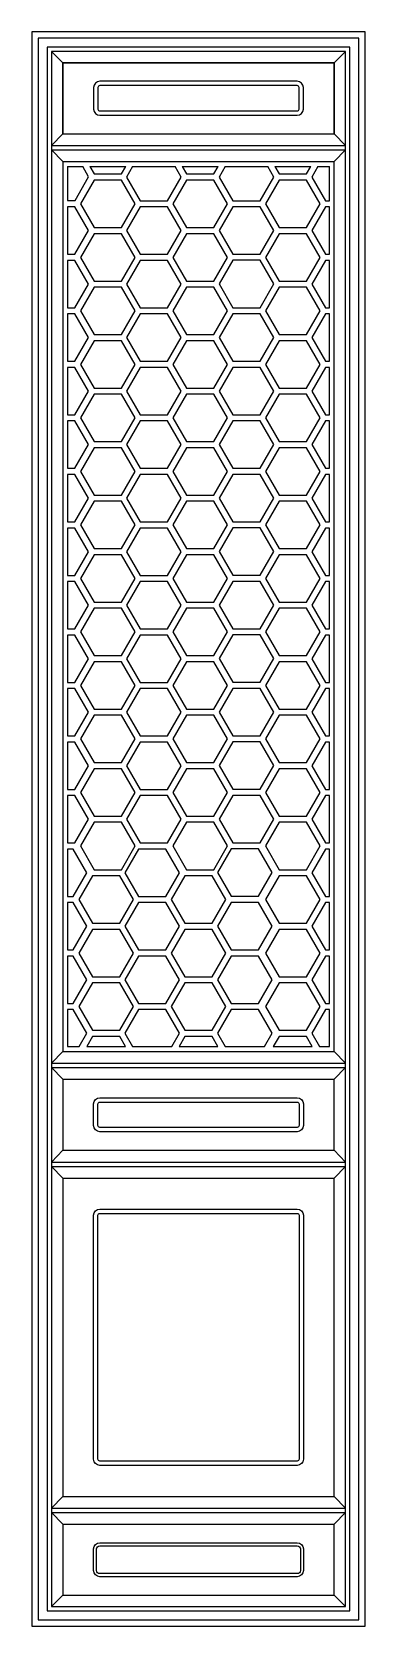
# Model space of a CAD drawing. Header units: metres. Extents: x 0 to 540, y 0 to 2580.
import ezdxf

# ---------------------------------------------------------------- set-up
doc = ezdxf.new("R2010")
doc.units = ezdxf.units.M
for name, color, linetype in [('3', 3, 'Continuous'), ('4', 4, 'Continuous'), ('7', 7, 'Continuous')]:
    doc.layers.add(name, color=color, linetype=linetype)

msp = doc.modelspace()

# ---------------------------------------------------------------- linework, layer by layer
at = {"layer": '3'}
for p, q in [((32, 2548), (50, 2530)), ((490, 2530), (50, 2530)), ((490, 2530), (508, 2548)), ((490, 2530), (490, 2415)), ((50, 2415), (32, 2396)), ((490, 2415), (508, 2396)), ((32, 2396), (508, 2396)), ((32, 2389), (508, 2389)), ((32, 2389), (50, 2370)), ((490, 2370), (508, 2389)), ((32, 911), (50, 930)), ((490, 930), (508, 911)), ((32, 911), (508, 911)), ((32, 904), (508, 904)), ((50, 885), (32, 904)), ((490, 885), (508, 904)), ((32, 751), (50, 770)), ((32, 751), (508, 751)), ((490, 770), (508, 751)), ((32, 744), (508, 744)), ((50, 725), (32, 744)), ((490, 725), (508, 744)), ((32, 191), (50, 210)), ((490, 210), (508, 191)), ((32, 191), (508, 191)), ((32, 184), (508, 184)), ((50, 165), (32, 184)), ((490, 165), (508, 184)), ((32, 32), (50, 50)), ((490, 50), (508, 32))]:
    msp.add_line(p, q, dxfattribs=at)
for points in [[(10, 10), (530, 10), (530, 2570), (10, 2570)], [(32, 32), (508, 32), (508, 2548), (32, 2548)], [(101.03, 2263.42), (145.25, 2263.42), (167.37, 2301.72), (145.25, 2340.02), (101.03, 2340.02), (78.91, 2301.72)], [(250.61, 2263.42), (294.83, 2263.42), (316.95, 2301.72), (294.83, 2340.02), (250.61, 2340.02), (228.49, 2301.72)], [(400.61, 2263.42), (444.83, 2263.42), (466.95, 2301.72), (444.83, 2340.02), (400.61, 2340.02), (378.49, 2301.72)], [(175.71, 2220.3), (219.94, 2220.3), (242.05, 2258.6), (219.94, 2296.9), (175.71, 2296.9), (153.6, 2258.6)], [(325.61, 2220.11), (369.83, 2220.11), (391.95, 2258.42), (369.83, 2296.72), (325.61, 2296.72), (303.49, 2258.42)], [(101.03, 2176.81), (145.25, 2176.81), (167.37, 2215.11), (145.25, 2253.42), (101.03, 2253.42), (78.91, 2215.11)], [(250.61, 2176.81), (294.83, 2176.81), (316.95, 2215.11), (294.83, 2253.42), (250.61, 2253.42), (228.49, 2215.11)], [(400.61, 2176.81), (444.83, 2176.81), (466.95, 2215.11), (444.83, 2253.42), (400.61, 2253.42), (378.49, 2215.11)], [(175.61, 2133.51), (219.83, 2133.51), (241.95, 2171.81), (219.83, 2210.11), (175.61, 2210.11), (153.49, 2171.81)], [(325.71, 2133.69), (369.94, 2133.69), (392.05, 2172), (369.94, 2210.3), (325.71, 2210.3), (303.6, 2172)], [(101.03, 2090.21), (145.25, 2090.21), (167.37, 2128.51), (145.25, 2166.81), (101.03, 2166.81), (78.91, 2128.51)], [(250.61, 2090.21), (294.83, 2090.21), (316.95, 2128.51), (294.83, 2166.81), (250.61, 2166.81), (228.49, 2128.51)], [(400.61, 2090.21), (444.83, 2090.21), (466.95, 2128.51), (444.83, 2166.81), (400.61, 2166.81), (378.49, 2128.51)], [(175.61, 2046.91), (219.83, 2046.91), (241.95, 2085.21), (219.83, 2123.51), (175.61, 2123.51), (153.49, 2085.21)], [(325.71, 2047.09), (369.94, 2047.09), (392.05, 2085.39), (369.94, 2123.69), (325.71, 2123.69), (303.6, 2085.39)], [(101.03, 2003.61), (145.25, 2003.61), (167.37, 2041.91), (145.25, 2080.21), (101.03, 2080.21), (78.91, 2041.91)], [(250.61, 2003.61), (294.83, 2003.61), (316.95, 2041.91), (294.83, 2080.21), (250.61, 2080.21), (228.49, 2041.91)], [(400.61, 2003.61), (444.83, 2003.61), (466.95, 2041.91), (444.83, 2080.21), (400.61, 2080.21), (378.49, 2041.91)], [(175.61, 1960.31), (219.83, 1960.31), (241.95, 1998.61), (219.83, 2036.91), (175.61, 2036.91), (153.49, 1998.61)], [(325.71, 1960.49), (369.94, 1960.49), (392.05, 1998.79), (369.94, 2037.09), (325.71, 2037.09), (303.6, 1998.79)], [(101.03, 1917.01), (145.25, 1917.01), (167.37, 1955.31), (145.25, 1993.61), (101.03, 1993.61), (78.91, 1955.31)], [(250.61, 1917.01), (294.83, 1917.01), (316.95, 1955.31), (294.83, 1993.61), (250.61, 1993.61), (228.49, 1955.31)], [(400.61, 1917.01), (444.83, 1917.01), (466.95, 1955.31), (444.83, 1993.61), (400.61, 1993.61), (378.49, 1955.31)], [(175.61, 1873.7), (219.83, 1873.7), (241.95, 1912.01), (219.83, 1950.31), (175.61, 1950.31), (153.49, 1912.01)], [(325.71, 1873.89), (369.94, 1873.89), (392.05, 1912.19), (369.94, 1950.49), (325.71, 1950.49), (303.6, 1912.19)], [(101.03, 1830.4), (145.25, 1830.4), (167.37, 1868.7), (145.25, 1907.01), (101.03, 1907.01), (78.91, 1868.7)], [(250.61, 1830.4), (294.83, 1830.4), (316.95, 1868.7), (294.83, 1907.01), (250.61, 1907.01), (228.49, 1868.7)], [(400.61, 1830.4), (444.83, 1830.4), (466.95, 1868.7), (444.83, 1907.01), (400.61, 1907.01), (378.49, 1868.7)], [(175.61, 1787.1), (219.83, 1787.1), (241.95, 1825.4), (219.83, 1863.7), (175.61, 1863.7), (153.49, 1825.4)], [(325.71, 1787.28), (369.94, 1787.28), (392.05, 1825.58), (369.94, 1863.89), (325.71, 1863.89), (303.6, 1825.59)], [(101.03, 1743.8), (145.25, 1743.8), (167.37, 1782.1), (145.25, 1820.4), (101.03, 1820.4), (78.91, 1782.1)], [(250.61, 1743.8), (294.83, 1743.8), (316.95, 1782.1), (294.83, 1820.4), (250.61, 1820.4), (228.49, 1782.1)], [(400.61, 1743.8), (444.83, 1743.8), (466.95, 1782.1), (444.83, 1820.4), (400.61, 1820.4), (378.49, 1782.1)], [(175.61, 1700.5), (219.83, 1700.5), (241.95, 1738.8), (219.83, 1777.1), (175.61, 1777.1), (153.49, 1738.8)], [(325.71, 1700.68), (369.94, 1700.68), (392.05, 1738.98), (369.94, 1777.28), (325.71, 1777.28), (303.6, 1738.98)], [(101.03, 1657.2), (145.25, 1657.2), (167.37, 1695.5), (145.25, 1733.8), (101.03, 1733.8), (78.91, 1695.5)], [(250.61, 1657.2), (294.83, 1657.2), (316.95, 1695.5), (294.83, 1733.8), (250.61, 1733.8), (228.49, 1695.5)], [(400.61, 1657.2), (444.83, 1657.2), (466.95, 1695.5), (444.83, 1733.8), (400.61, 1733.8), (378.49, 1695.5)], [(175.61, 1613.9), (219.83, 1613.9), (241.95, 1652.2), (219.83, 1690.5), (175.61, 1690.5), (153.49, 1652.2)], [(325.71, 1614.08), (369.94, 1614.08), (392.05, 1652.38), (369.94, 1690.68), (325.71, 1690.68), (303.6, 1652.38)], [(101.03, 1570.6), (145.25, 1570.6), (167.37, 1608.9), (145.25, 1647.2), (101.03, 1647.2), (78.91, 1608.9)], [(250.61, 1570.6), (294.83, 1570.6), (316.95, 1608.9), (294.83, 1647.2), (250.61, 1647.2), (228.49, 1608.9)], [(400.61, 1570.6), (444.83, 1570.6), (466.95, 1608.9), (444.83, 1647.2), (400.61, 1647.2), (378.49, 1608.9)], [(175.61, 1527.29), (219.83, 1527.29), (241.95, 1565.6), (219.83, 1603.9), (175.61, 1603.9), (153.49, 1565.6)], [(325.71, 1527.48), (369.94, 1527.48), (392.05, 1565.78), (369.94, 1604.08), (325.71, 1604.08), (303.6, 1565.78)], [(101.03, 1483.99), (145.25, 1483.99), (167.37, 1522.29), (145.25, 1560.6), (101.03, 1560.6), (78.91, 1522.29)], [(250.61, 1483.99), (294.83, 1483.99), (316.95, 1522.29), (294.83, 1560.6), (250.61, 1560.6), (228.49, 1522.29)], [(400.61, 1483.99), (444.83, 1483.99), (466.95, 1522.29), (444.83, 1560.6), (400.61, 1560.6), (378.49, 1522.29)], [(175.61, 1440.69), (219.83, 1440.69), (241.95, 1478.99), (219.83, 1517.29), (175.61, 1517.29), (153.49, 1478.99)], [(325.71, 1440.87), (369.94, 1440.87), (392.05, 1479.17), (369.94, 1517.48), (325.71, 1517.48), (303.6, 1479.17)], [(101.03, 1397.39), (145.25, 1397.39), (167.37, 1435.69), (145.25, 1473.99), (101.03, 1473.99), (78.91, 1435.69)], [(250.61, 1397.39), (294.83, 1397.39), (316.95, 1435.69), (294.83, 1473.99), (250.61, 1473.99), (228.49, 1435.69)], [(400.61, 1397.39), (444.83, 1397.39), (466.95, 1435.69), (444.83, 1473.99), (400.61, 1473.99), (378.49, 1435.69)], [(175.61, 1354.09), (219.83, 1354.09), (241.95, 1392.39), (219.83, 1430.69), (175.61, 1430.69), (153.49, 1392.39)], [(325.71, 1354.27), (369.94, 1354.27), (392.05, 1392.57), (369.94, 1430.87), (325.71, 1430.87), (303.6, 1392.57)], [(101.03, 1310.79), (145.25, 1310.79), (167.37, 1349.09), (145.25, 1387.39), (101.03, 1387.39), (78.91, 1349.09)], [(250.61, 1310.79), (294.83, 1310.79), (316.95, 1349.09), (294.83, 1387.39), (250.61, 1387.39), (228.49, 1349.09)], [(400.61, 1310.79), (444.83, 1310.79), (466.95, 1349.09), (444.83, 1387.39), (400.61, 1387.39), (378.49, 1349.09)], [(175.61, 1267.49), (219.83, 1267.49), (241.95, 1305.79), (219.83, 1344.09), (175.61, 1344.09), (153.49, 1305.79)], [(325.71, 1267.67), (369.94, 1267.67), (392.05, 1305.97), (369.94, 1344.27), (325.71, 1344.27), (303.6, 1305.97)], [(101.03, 1224.18), (145.25, 1224.18), (167.37, 1262.49), (145.25, 1300.79), (101.03, 1300.79), (78.91, 1262.49)], [(250.61, 1224.18), (294.83, 1224.18), (316.95, 1262.49), (294.83, 1300.79), (250.61, 1300.79), (228.49, 1262.49)], [(400.61, 1224.18), (444.83, 1224.18), (466.95, 1262.49), (444.83, 1300.79), (400.61, 1300.79), (378.49, 1262.49)], [(172.89, 1180.88), (217.11, 1180.88), (239.23, 1219.18), (217.11, 1257.49), (172.89, 1257.49), (150.77, 1219.18)], [(322.99, 1181.07), (367.22, 1181.07), (389.33, 1219.37), (367.22, 1257.67), (322.99, 1257.67), (300.88, 1219.37)], [(98.31, 1137.58), (142.53, 1137.58), (164.65, 1175.88), (142.53, 1214.18), (98.31, 1214.18), (76.19, 1175.88)], [(247.89, 1137.58), (292.11, 1137.58), (314.23, 1175.88), (292.11, 1214.18), (247.89, 1214.18), (225.77, 1175.88)], [(400.61, 1137.58), (444.83, 1137.58), (466.95, 1175.88), (444.83, 1214.18), (400.61, 1214.18), (378.49, 1175.88)], [(172.89, 1094.28), (217.11, 1094.28), (239.23, 1132.58), (217.11, 1170.88), (172.89, 1170.88), (150.77, 1132.58)], [(322.99, 1094.46), (367.22, 1094.46), (389.33, 1132.76), (367.22, 1171.07), (322.99, 1171.07), (300.88, 1132.76)], [(98.31, 1050.98), (142.53, 1050.98), (164.65, 1089.28), (142.53, 1127.58), (98.31, 1127.58), (76.19, 1089.28)], [(247.89, 1050.98), (292.11, 1050.98), (314.23, 1089.28), (292.11, 1127.58), (247.89, 1127.58), (225.77, 1089.28)], [(400.61, 1050.98), (444.83, 1050.98), (466.95, 1089.28), (444.83, 1127.58), (400.61, 1127.58), (378.49, 1089.28)], [(172.89, 1007.68), (217.11, 1007.68), (239.23, 1045.98), (217.11, 1084.28), (172.89, 1084.28), (150.77, 1045.98)], [(322.99, 1007.86), (367.22, 1007.86), (389.33, 1046.16), (367.22, 1084.46), (322.99, 1084.46), (300.88, 1046.16)], [(98.31, 964.38), (142.53, 964.38), (164.65, 1002.68), (142.53, 1040.98), (98.31, 1040.98), (76.19, 1002.68)], [(247.89, 964.38), (292.11, 964.38), (314.23, 1002.68), (292.11, 1040.98), (247.89, 1040.98), (225.77, 1002.68)], [(400.61, 964.38), (444.83, 964.38), (466.95, 1002.68), (444.83, 1040.98), (400.61, 1040.98), (378.49, 1002.68)]]:
    msp.add_lwpolyline(points, close=True, dxfattribs=at)
for points in [[(110, 2445), (430, 2445, 0.41), (440, 2455), (440, 2490, 0.41), (430, 2500), (110, 2500, 0.41), (100, 2490), (100, 2455, 0.41)], [(110, 2452), (430, 2452, 0.41), (433, 2455), (433, 2490, 0.41), (430, 2493), (110, 2493, 0.41), (107, 2490), (107, 2455, 0.41)], [(110, 855), (430, 855, -0.41), (440, 845), (440, 810, -0.41), (430, 800), (110, 800, -0.41), (100, 810), (100, 845, -0.41)], [(110, 848), (430, 848, -0.41), (433, 845), (433, 810, -0.41), (430, 807), (110, 807, -0.41), (107, 810), (107, 845, -0.41)], [(110, 675), (430, 675, -0.41), (440, 665), (440, 270, -0.41), (430, 260), (110, 260, -0.41), (100, 270), (100, 665, -0.41)], [(110, 668), (430, 668, -0.41), (433, 665), (433, 270, -0.41), (430, 267), (110, 267, -0.41), (107, 270), (107, 665, -0.41)], [(110, 135), (430, 135, -0.41), (440, 125), (440, 90, -0.41), (430, 80), (110, 80, -0.41), (100, 90), (100, 125, -0.41)], [(110, 130), (430, 130, -0.41), (435, 125), (435, 90, -0.41), (430, 85), (110, 85, -0.41), (105, 90), (105, 125, -0.41)]]:
    msp.add_lwpolyline(points, format="xyb", close=True, dxfattribs=at)
for points in [[(58, 2306.9), (69.94, 2306.9), (92.05, 2345.2), (82.35, 2362)], [(94.11, 2362), (101.03, 2350.02), (145.25, 2350.02), (152.17, 2362)], [(163.3, 2362), (153.49, 2345.02), (175.61, 2306.72), (219.83, 2306.72), (241.95, 2345.02), (232.14, 2362)], [(243.69, 2362), (250.61, 2350.02), (294.83, 2350.02), (301.75, 2362)], [(313.3, 2362), (303.49, 2345.02), (325.61, 2306.72), (369.83, 2306.72), (391.95, 2345.02), (382.14, 2362)], [(393.69, 2362), (400.61, 2350.02), (444.83, 2350.02), (451.75, 2362)], [(463.3, 2362), (453.49, 2345.02), (475.61, 2306.72), (482, 2306.72)], [(58, 2220.11), (69.83, 2220.11), (91.95, 2258.42), (69.83, 2296.72), (58, 2296.72)], [(482, 2296.72), (475.61, 2296.72), (453.49, 2258.42), (475.61, 2220.11), (482, 2220.11)], [(58, 2133.51), (69.83, 2133.51), (91.95, 2171.81), (69.83, 2210.11), (58, 2210.11)], [(482, 2210.11), (475.61, 2210.11), (453.49, 2171.81), (475.61, 2133.51), (482, 2133.51)], [(58, 2046.91), (69.83, 2046.91), (91.95, 2085.21), (69.83, 2123.51), (58, 2123.51)], [(482, 2123.51), (475.61, 2123.51), (453.49, 2085.21), (475.61, 2046.91), (482, 2046.91)], [(58, 1960.31), (69.83, 1960.31), (91.95, 1998.61), (69.83, 2036.91), (58, 2036.91)], [(482, 2036.91), (475.61, 2036.91), (453.49, 1998.61), (475.61, 1960.31), (482, 1960.31)], [(58, 1873.7), (69.83, 1873.7), (91.95, 1912.01), (69.83, 1950.31), (58, 1950.31)], [(482, 1950.31), (475.61, 1950.31), (453.49, 1912.01), (475.61, 1873.7), (482, 1873.7)], [(58, 1787.1), (69.83, 1787.1), (91.95, 1825.4), (69.83, 1863.7), (58, 1863.7)], [(482, 1863.7), (475.61, 1863.7), (453.49, 1825.4), (475.61, 1787.1), (482, 1787.1)], [(58, 1700.5), (69.83, 1700.5), (91.95, 1738.8), (69.83, 1777.1), (58, 1777.1)], [(482, 1777.1), (475.61, 1777.1), (453.49, 1738.8), (475.61, 1700.5), (482, 1700.5)], [(58, 1613.9), (69.83, 1613.9), (91.95, 1652.2), (69.83, 1690.5), (58, 1690.5)], [(482, 1690.5), (475.61, 1690.5), (453.49, 1652.2), (475.61, 1613.9), (482, 1613.9)], [(58, 1527.29), (69.83, 1527.29), (91.95, 1565.6), (69.83, 1603.9), (58, 1603.9)], [(482, 1603.9), (475.61, 1603.9), (453.49, 1565.6), (475.61, 1527.29), (482, 1527.29)], [(58, 1440.69), (69.83, 1440.69), (91.95, 1478.99), (69.83, 1517.29), (58, 1517.29)], [(482, 1517.29), (475.61, 1517.29), (453.49, 1478.99), (475.61, 1440.69), (482, 1440.69)], [(58, 1354.09), (69.83, 1354.09), (91.95, 1392.39), (69.83, 1430.69), (58, 1430.69)], [(482, 1430.69), (475.61, 1430.69), (453.49, 1392.39), (475.61, 1354.09), (482, 1354.09)], [(58, 1267.49), (69.83, 1267.49), (91.95, 1305.79), (69.83, 1344.09), (58, 1344.09)], [(482, 1344.09), (475.61, 1344.09), (453.49, 1305.79), (475.61, 1267.49), (482, 1267.49)], [(58, 1180.88), (67.11, 1180.88), (89.23, 1219.18), (67.11, 1257.49), (58, 1257.49)], [(482, 1257.49), (475.61, 1257.49), (453.49, 1219.18), (475.61, 1180.88), (482, 1180.88)], [(58, 1094.28), (67.11, 1094.28), (89.23, 1132.58), (67.11, 1170.88), (58, 1170.88)], [(482, 1170.88), (475.61, 1170.88), (453.49, 1132.58), (475.61, 1094.28), (482, 1094.28)], [(58, 1007.68), (67.11, 1007.68), (89.23, 1045.98), (67.11, 1084.28), (58, 1084.28)], [(482, 1084.28), (475.61, 1084.28), (453.49, 1045.98), (475.61, 1007.68), (482, 1007.68)], [(76.88, 938), (89.23, 959.38), (67.11, 997.68), (58, 997.68)], [(226.88, 938), (239.23, 959.38), (217.11, 997.68), (172.89, 997.68), (150.77, 959.38), (163.12, 938)], [(376.88, 938), (389.33, 959.56), (367.22, 997.86), (322.99, 997.86), (300.88, 959.56), (313.33, 938)], [(482, 997.68), (475.61, 997.68), (453.49, 959.38), (465.84, 938)], [(151.99, 938), (142.53, 954.38), (98.31, 954.38), (88.85, 938)], [(301.57, 938), (292.11, 954.38), (247.89, 954.38), (238.43, 938)], [(454.29, 938), (444.83, 954.38), (400.61, 954.38), (391.15, 938)]]:
    msp.add_lwpolyline(points, dxfattribs=at)
at = {"layer": '4'}
msp.add_lwpolyline([(0, 0), (540, 0), (540, 2580), (0, 2580)], close=True, dxfattribs=at)
at = {"layer": '7'}
for p, q in [((50, 2530), (490, 2530)), ((50, 2530), (50, 2415)), ((50, 2415), (50, 2530)), ((490, 2415), (490, 2530)), ((50, 2415), (490, 2415)), ((50, 2370), (50, 930)), ((50, 2370), (490, 2370)), ((58, 2362), (58, 2306.9)), ((58, 2362), (82.35, 2362)), ((94.11, 2362), (152.17, 2362)), ((163.3, 2362), (232.14, 2362)), ((243.69, 2362), (301.75, 2362)), ((313.3, 2362), (382.14, 2362)), ((393.69, 2362), (451.75, 2362)), ((463.3, 2362), (482, 2362)), ((482, 2306.72), (482, 2362)), ((490, 930), (490, 2370)), ((58, 2296.72), (58, 2220.11)), ((482, 2220.11), (482, 2296.72)), ((58, 2210.11), (58, 2133.51)), ((482, 2133.51), (482, 2210.11)), ((58, 2123.51), (58, 2046.91)), ((482, 2046.91), (482, 2123.51)), ((58, 2036.91), (58, 1960.31)), ((482, 1960.31), (482, 2036.91)), ((58, 1950.31), (58, 1873.7)), ((482, 1873.7), (482, 1950.31)), ((58, 1863.7), (58, 1787.1)), ((482, 1787.1), (482, 1863.7)), ((58, 1777.1), (58, 1700.5)), ((482, 1700.5), (482, 1777.1)), ((58, 1690.5), (58, 1613.9)), ((482, 1613.9), (482, 1690.5)), ((58, 1603.9), (58, 1527.29)), ((482, 1527.29), (482, 1603.9)), ((58, 1517.29), (58, 1440.69)), ((482, 1440.69), (482, 1517.29)), ((58, 1430.69), (58, 1354.09)), ((482, 1354.09), (482, 1430.69)), ((58, 1344.09), (58, 1267.49)), ((482, 1267.49), (482, 1344.09)), ((58, 1257.49), (58, 1180.88)), ((482, 1180.88), (482, 1257.49)), ((58, 1170.88), (58, 1094.28)), ((482, 1094.28), (482, 1170.88)), ((58, 1084.28), (58, 1007.68)), ((482, 1007.68), (482, 1084.28)), ((58, 997.68), (58, 938)), ((482, 938), (482, 997.68)), ((50, 930), (490, 930)), ((58, 938), (76.88, 938)), ((88.85, 938), (151.99, 938)), ((163.12, 938), (226.88, 938)), ((238.43, 938), (301.57, 938)), ((313.33, 938), (376.88, 938)), ((391.15, 938), (454.29, 938)), ((465.84, 938), (482, 938)), ((50, 885), (490, 885)), ((50, 885), (50, 770)), ((490, 770), (490, 885)), ((50, 770), (490, 770)), ((50, 725), (50, 210)), ((50, 725), (490, 725)), ((490, 210), (490, 725)), ((50, 210), (490, 210)), ((50, 165), (490, 165)), ((50, 165), (50, 50)), ((490, 50), (490, 165)), ((50, 50), (490, 50))]:
    msp.add_line(p, q, dxfattribs=at)
msp.add_lwpolyline([(25, 25), (515, 25), (515, 2555), (25, 2555)], close=True, dxfattribs=at)

doc.saveas('drawing.dxf')
